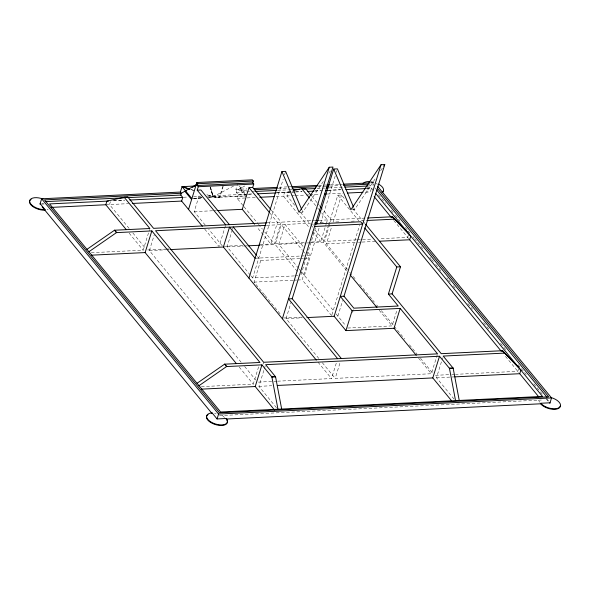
<?xml version="1.0" encoding="UTF-8"?>
<svg xmlns="http://www.w3.org/2000/svg" width="590" height="590" viewBox="0 0 590 590"><rect width="100%" height="100%" fill="white"/><g stroke="black" fill="none" stroke-linecap="round" stroke-linejoin="round"><path stroke-width="0.44" stroke-dasharray="2.95 2.21" d="M110.404 201.677L109.511 204.568L129.35 228.706M91.28 252.704L143.163 250.19L149.602 229.385M241.148 362.238L149.388 250.595L154.197 235.049M205.254 225.1L194.198 211.655L199.295 195.179M222.85 186.27L219.451 197.267L212.953 196.824L208.373 197.215M223.227 186.256L219.819 197.252L212.953 196.824L210.099 187.045M246.959 190.083L236.856 190.57L235.875 189.375L237.549 183.955M225.446 225.712L219.001 246.517L204.627 229.031M247.328 194.331L238.264 194.766L236.295 192.377L236.856 190.57L244.828 185.961M246.178 196.861L239.806 189.117L240.086 188.21L243.899 186.005M242.881 205.357L237.143 198.38L238.264 194.766M245.366 194.707L240.735 189.073L241.015 188.166L240.086 188.21M250.315 275.102L227.076 246.834L232.158 230.417M232.423 229.554L233.227 226.966M294.381 275.906L252.638 277.927L283.185 179.249M284.542 174.869L285.354 172.243M264.453 294.786L254.039 282.123L260.751 260.456L257.041 255.942M297.242 271.356L275.176 244.503L281.319 224.635L302.235 250.079M298.621 268.354L278.871 244.326L285.022 224.458L303.031 246.362M201.374 386.649L253.257 384.134L258.892 365.933M263.125 364.015L263.664 362.282M276.452 407.683L258.921 386.354L264.018 369.878M264.291 369.008L265.36 365.542M318.821 358.455L286.054 318.593L291.136 302.176M300.996 274.733L315.554 227.71M331.624 315.672L302.139 279.793L308.843 258.125L306.881 255.728L310.583 255.551L306.512 250.603M304.433 275.419L319.256 227.526M320.613 223.153L335.245 175.864M336.33 172.361L336.875 170.606M311.675 242.025L320.746 241.59L326.108 224.252M326.381 223.381L327.45 219.915L321.646 212.843M346.596 270.552L323.268 242.173L328.35 225.764M328.615 224.893L337.805 195.216L341.507 195.032L345.01 199.295M356.456 239.857L324.441 241.406L328.733 227.534M329.006 226.671L331.152 219.731L322.442 209.133M347.451 269.401L326.41 243.803L331.506 227.327M333.114 222.128L341.507 195.032M331.897 314.795L359.612 225.262M366.877 188.535L371.449 188.313L370.328 191.927L364.745 192.2M373.367 185.142L373.743 183.94L369.148 184.161M337.849 316.078L342.665 300.531M277.61 381.177L331.506 378.566L336.588 362.157M352.495 312.494L353.83 308.172M437.279 354.723L431.393 373.728L335.201 378.389L340.283 361.98M408.354 235.211L407.683 237.372L379.326 238.751M347.68 328.04L392.077 325.894L397.159 309.477M454.035 399.083L436.504 377.748L442.67 357.806M518.448 369.156L517.777 371.324L455.576 374.333M300.553 212.23L302.773 212.127L323.755 180.805M328.873 173.165L330.407 170.871M352.348 209.723L354.568 209.612L375.55 178.298M380.668 170.658L382.711 167.597M207.643 194.929L213.226 196.684L234.311 185.651M47.112 209.863L48.129 209.45M290.553 191.182L284.505 192.532L283.392 196.138L309.072 227.386M290.796 191.772L288.208 192.347L287.087 195.961L295.258 205.903M201.913 197.694L192.79 198.513L201.957 197.753M208.3 197.112L212.857 196.699L206.869 194.744M239.806 189.117L240.735 189.073M235.875 189.375L246.9 188.837M279.055 187.281L287.323 186.883M288.245 186.838L291.003 186.706M318.563 185.371L322.236 185.194M323.158 185.149L325.916 185.009M330.511 184.788L338.778 184.39M339.693 184.346L342.451 184.213M370.933 182.834L373.691 182.701M278.2 188.564L289.225 188.033M317.7 186.654L325.968 186.256M329.648 186.079L338.83 185.629M236.295 192.377L250.993 191.662M251.915 191.617L254.674 191.484M277.639 190.371L288.665 189.84M289.579 189.796L292.338 189.663M317.14 188.461L325.407 188.062M329.087 187.878L343.786 187.17M367.673 186.012L373.182 185.747M41.816 203.58L43.498 203.498M367.216 187.812L372.261 187.568M41.647 204.118L44.169 204M113.582 200.637L124.615 200.099M183.46 197.252L188.062 197.031M193.579 196.758L200.932 196.404M207.37 196.094L247.83 194.132M248.744 194.088L252.424 193.911M276.334 192.753L291.04 192.038M291.962 191.993L294.72 191.861M295.642 191.816L302.073 191.507M314.949 190.88L320.466 190.614M327.819 190.26L342.532 189.545M366.206 188.394L372.091 188.114M113.369 200.821L124.328 200.29M248.235 194.287L252.771 194.066M276.349 192.923L290.951 192.215M291.866 192.17L294.609 192.038M295.524 191.993L301.925 191.684M314.736 191.064L322.966 190.666M328.453 190.4L340.349 189.825M212.953 196.824L219.819 197.252L213.226 196.684L210.158 187.045M192.805 198.55L201.994 198.107M209.339 197.753L246.458 195.961M105.809 204.745L128.686 203.639M237.143 198.38L246.214 197.945M247.121 197.901L255.278 197.503M276.135 196.492L290.745 195.784M291.659 195.74L294.395 195.607M295.31 195.563L305.362 195.076M306.276 195.032L309.013 194.899M309.927 194.855L319.065 194.412M327.288 194.014L342.82 193.262M194.198 211.655L212.843 210.748M213.728 210.704L216.397 210.578M266.621 222.858L311.129 220.704M312.036 220.66L314.758 220.527M319.293 220.306L327.45 219.915M331.152 219.731L367.592 217.968M266.805 225.336L310.392 223.227M320.355 222.747L324.891 222.526M335.85 221.995L340.408 221.774M351.338 221.243L355.895 221.021M361.36 220.756L364.096 220.623M147.773 249.968L165.126 249.128M166.041 249.083L168.777 248.951M242.667 245.366L222.703 246.34L208.742 229.348M259.91 244.533L306.232 242.291M357.37 239.813L372.01 239.105M149.388 250.595L165.827 249.799M166.741 249.754L169.485 249.622M227.076 246.834L243.412 246.045M244.319 246.001L247.04 245.868M260.655 245.204L275.176 244.503M278.871 244.326L306.055 243.006M306.962 242.962L309.676 242.829M310.583 242.785L323.268 242.173M326.41 243.803L357.511 242.291M358.425 242.247L361.169 242.114M362.083 242.07L376.715 241.362M255.087 258.236L300.531 256.038M301.438 255.994L304.16 255.861M260.751 260.456L299.772 258.56M300.679 258.516L303.4 258.383M304.307 258.339L308.843 258.125M295.288 275.862L298.009 275.729M254.039 282.123L293.06 280.235M293.968 280.191L296.689 280.058M297.596 280.014L302.139 279.793M283.532 318.003L301.682 317.125M286.054 318.593L302.39 317.796M258.427 382.106L273.045 381.398M273.959 381.354L276.695 381.221M435.45 375.314L451.003 374.562M451.918 374.517L454.661 374.377M258.921 386.354L271.798 385.727M436.504 377.748L453.88 376.907M219.502 415.618L541.369 400.027M213.226 196.684L212.761 196.588L213.13 196.573L210.475 187.03L213.226 196.684L244.688 195.976M214.546 413.583L216.139 413.87M190.585 189.405L194.847 190.784L190.614 189.442M224.561 417.499L222.349 415.478M374.938 187.878L376.11 189.302M546.753 398.818L548.943 401.473M378.433 194.759L385.44 203.292M391.281 210.401L393.036 212.533M395.374 215.38L400.05 221.066M405.308 227.46L407.646 230.306M408.228 231.015L409.984 233.153M412.904 236.708L414.069 238.124M414.652 238.839L416.99 241.679M417.58 242.394L423.421 249.504M429.845 257.321L431.017 258.745M431.6 259.453L433.355 261.584M435.693 264.431L441.534 271.54M446.792 277.934L447.957 279.358M448.54 280.066L450.295 282.204M453.216 285.759L455.554 288.599M467.826 303.526L472.501 309.219M483.601 322.723L489.442 329.832M500.541 343.336L506.39 350.445M518.072 364.664L526.25 374.62M533.847 383.861L543.198 395.234M546.045 398.693L548.774 402.019M371.449 188.313L374.37 191.868M393.81 220.498L408.664 238.574M505.505 356.39L518.758 372.519M366.501 190.872L367.489 192.067M538.523 400.168L539.658 402.233M352.599 208.536L362.526 220.608M363.108 221.324L364.863 223.455M337.805 195.216L358.823 220.793M311.985 196.411L317.214 202.776M317.789 203.476L319.537 205.6M310.606 199.42L317 207.193M317.575 207.901L318.74 209.31M312.604 224.082L313.585 225.277M300.517 212.297L310.436 224.362M311.019 225.078L312.766 227.209M315.104 230.048L324.441 241.406M349.789 272.241L352.709 275.803M353.292 276.511L355.047 278.642M359.723 284.336L369.075 295.708M369.657 296.423L371.995 299.27M372.578 299.978L374.333 302.11M376.671 304.956L377.843 306.38M381.347 310.642L393.619 325.577M394.209 326.292L404.725 339.088M409.401 344.781L416.997 354.022M420.508 358.292L432.78 373.219M379.245 310.281L392.077 325.894M418.553 358.108L431.393 373.728M312.575 231.649L320.746 241.59M271.319 210.121L281.209 222.157L274.498 243.825L264.726 231.936M302.818 250.78L305.141 253.612M269.947 213.13L277.507 222.334L270.795 244.009L256.834 227.017M239.282 186.064L245.647 193.8M299.204 269.055L300.944 271.179M301.527 271.887L333.815 311.173M336.123 313.976L345.947 325.931M244.024 206.751L257.823 223.544M258.398 224.244L262.425 229.134M250.89 275.81L252.638 277.927M322.332 362.725L335.201 378.389M265.028 295.494L280.641 314.485M318.047 362.194L331.506 378.566M244.658 366.508L255.758 380.019M132.853 232.969L145.111 247.881M129.158 233.146L143.163 250.19M239.23 367.069L253.257 384.134M353.853 207.916L354.568 209.612M302.058 210.424L302.773 212.127M370.579 182.177A10.841 5.303 17.2 0 1 373.3 182.671M375.992 183.527A10.841 5.303 17.2 0 1 377.689 184.279M370.749 181.639A10.841 5.303 17.2 0 1 373.47 182.126"/><path stroke-width="0.89" d="M188.535 209.443L196.861 182.524L252.358 179.839L253.339 181.034L252.778 182.841L253.766 184.036L252.704 187.472L270.736 209.413M39.965 204.199L41.647 198.786L180.378 192.06L181.366 193.262L180.805 195.061L182.767 197.458L181.654 201.072L202.333 226.228M40.135 203.661L45.047 209.642L44.884 210.18A10.841 5.303 17.2 0 1 32.303 206.183A10.841 5.303 17.2 0 1 31.086 199.25M126.238 229.599L105.809 204.745L106.93 201.131L124.195 197.281L127.897 197.097L153.57 228.337L266.621 222.858M236.302 363.514L145.125 252.579L151.837 230.911L116.466 232.622L88.906 251.746M180.378 192.06L182.059 186.647L194.921 186.02M253.766 184.036L198.269 186.728L197.289 185.533L197.842 183.726L196.861 182.524M225.712 224.842L197.207 190.157L198.269 186.728M316.292 360.062L223.381 247.011L229.532 227.143L255.087 258.236M254.511 224.185L242.291 209.325L249.002 187.65L252.704 187.472M248.936 278.104L281.924 171.543L285.626 171.366L301.704 209.575M212.157 412.956A10.841 5.303 17.2 0 0 207.82 419.379A10.841 5.303 17.2 0 0 221.988 424.911A10.841 5.303 17.2 0 0 226.317 418.487L217.068 418.937L212.157 412.956L211.987 413.494L42.148 206.861M217.068 418.937L218.58 414.055L41.647 198.786M274.505 409.998L255.219 386.531L261.931 364.856L226.56 366.567L198.992 385.698M282.359 318.77L329.264 167.236L332.967 167.051L292.205 298.724L341.352 358.521M316.638 224.207L333.719 169.035L337.414 168.858L353.499 207.068M416.223 355.269L394.039 328.283L345.947 330.614L334.154 316.262L381.059 164.721L384.761 164.544L344 296.217L353.83 308.172L398.228 306.026L388.397 294.063L396.782 266.968L364.664 227.895M345.947 330.614L352.097 310.746L340.305 296.394L344 296.217M518.89 367.71L502.51 350.711L441.246 353.683L392.092 293.886L400.485 266.791L365.446 224.163M501.412 351.411L409.652 239.769L410.765 236.155L392.416 216.766L367.592 217.968M394.039 328.283L400.19 308.415L352.097 310.746M451.505 400.684L432.802 377.925L439.513 356.249L265.633 364.679L275.574 376.781L281.666 409.047M538.707 396.79L519.738 373.713L520.859 370.1L502.51 350.711M208.019 414.519A10.841 5.303 17.2 0 0 216.53 424.881A10.841 5.303 17.2 0 0 226.147 419.025L540.617 403.796L540.787 403.25L550.035 402.8M549.865 403.346L551.539 397.925L377.526 186.204M329.264 167.236L299.078 212.304L281.924 171.543M381.059 164.721L350.873 209.797L333.719 169.035M383.736 166.07L384.761 164.544M86.936 249.356L114.504 230.233L149.875 228.514L124.195 197.281M197.031 383.301L224.598 364.178L259.961 362.467L151.837 230.911M192.539 187.281L194.066 186.403M195.592 185.518L197.112 184.641M293.142 190.6L301.778 188.675L305.48 188.498L311.402 195.703M302.884 189.073L305.48 188.498M253.339 181.034L197.842 183.726L181.366 193.262L44.479 199.892L219.443 412.771L548.707 396.819L377.253 188.21M197.289 185.533L252.778 182.841M197.207 190.157L200.91 189.98L229.414 224.665M186.44 190.813L185.518 190.858L185.238 191.757L191.603 199.501M253.331 188.527L277.219 187.369M291.917 186.661L317.641 185.415M326.831 184.965L329.589 184.832M343.373 184.169L370.011 182.878M254.312 189.722L277.278 188.616M291.976 187.9L316.786 186.698M326.889 186.211L328.726 186.123M343.424 185.408L368.226 184.205M124.313 197.421L128.015 197.244M301.896 188.815L305.598 188.638M45.755 201.61L123.841 197.827M127.521 197.65L180.805 195.061M255.588 191.44L276.717 190.415M293.26 189.619L299.691 189.309M304.278 189.08L315.303 188.549M326.329 188.018L328.165 187.922M344.7 187.126L367.673 186.012M108.405 201.057L49.582 203.911L220.623 412.004L542.483 396.414L375.535 193.284M129.807 200.025L182.767 197.458M257.306 193.844L275.442 192.967M307.42 191.418L313.821 191.108M325.709 190.533L327.538 190.445M345.836 189.56L365.962 188.579M51.308 207.385L105.809 204.745M132.337 203.462L181.654 201.072M259.814 197.281L274.32 196.581M324.544 194.147L326.373 194.058M347.385 193.041L362.916 192.288M217.29 210.534L242.291 209.325M315.665 220.483L318.386 220.35M265.898 225.38L155.539 230.727L263.664 362.282L437.544 353.86L400.19 308.415M314.92 223.005L316.734 222.917M366.825 220.49L394.386 219.156M314.418 223.994L360.697 221.752L362.666 224.148L314.573 226.479M170.399 249.577L223.381 247.011M247.948 245.823L259.748 245.248M91.428 255.182L145.125 252.579M379.466 241.229L409.652 239.769M396.782 266.968L400.485 266.791M292.205 298.724L288.51 298.901L337.657 358.698M388.397 294.063L392.092 293.886M306.925 317.582L334.154 316.262M504.472 353.108L443.208 356.072L453.157 368.175L459.241 400.448M271.761 376.818L275.456 376.634M449.337 368.212L453.039 368.035M261.931 364.856L271.879 376.958L275.574 376.781M439.513 356.249L449.455 368.359L453.157 368.175M201.515 389.135L255.219 386.531M277.322 385.462L432.802 377.925M454.794 376.863L519.738 373.713M218.58 414.055L551.539 397.925M182.059 186.647L189.729 189.132L182.059 186.647L191.883 198.601M392.416 216.766L408.804 233.765M376.693 190.017L546.982 397.203M392.195 216.773L394.164 219.17M502.289 350.726L504.251 353.115M374.156 196.581L391.495 217.681M320.112 206.308L321.86 208.425M301.778 188.675L309.448 198.004M319.323 210.018L320.481 211.434M350.091 274.807L376.914 307.442M249.002 187.65L269.365 212.422M233.227 226.966L256.466 255.234M114.726 230.218L116.695 232.607M224.82 364.17L226.781 366.56M114.504 230.233L116.466 232.622M224.598 364.178L226.56 366.567M449.455 368.359L455.546 400.625M271.879 376.958L277.964 409.231M560.33 405.95A10.841 5.303 17.2 0 1 552.218 409.239A10.841 5.303 17.2 0 1 540.617 403.796M551.082 397.579A10.841 5.303 17.2 0 1 558.73 407.867A10.841 5.303 17.2 0 1 540.787 403.25M45.047 209.642A10.841 5.303 17.2 0 1 29.707 201.787A10.841 5.303 17.2 0 1 43.203 199.118M378.655 184.154A10.841 5.303 17.2 0 1 381.981 192.488M363.086 183.615A10.841 5.303 17.2 0 1 369.864 181.565M383.397 190.673A10.841 5.303 17.2 0 1 382.947 191.986"/></g></svg>
